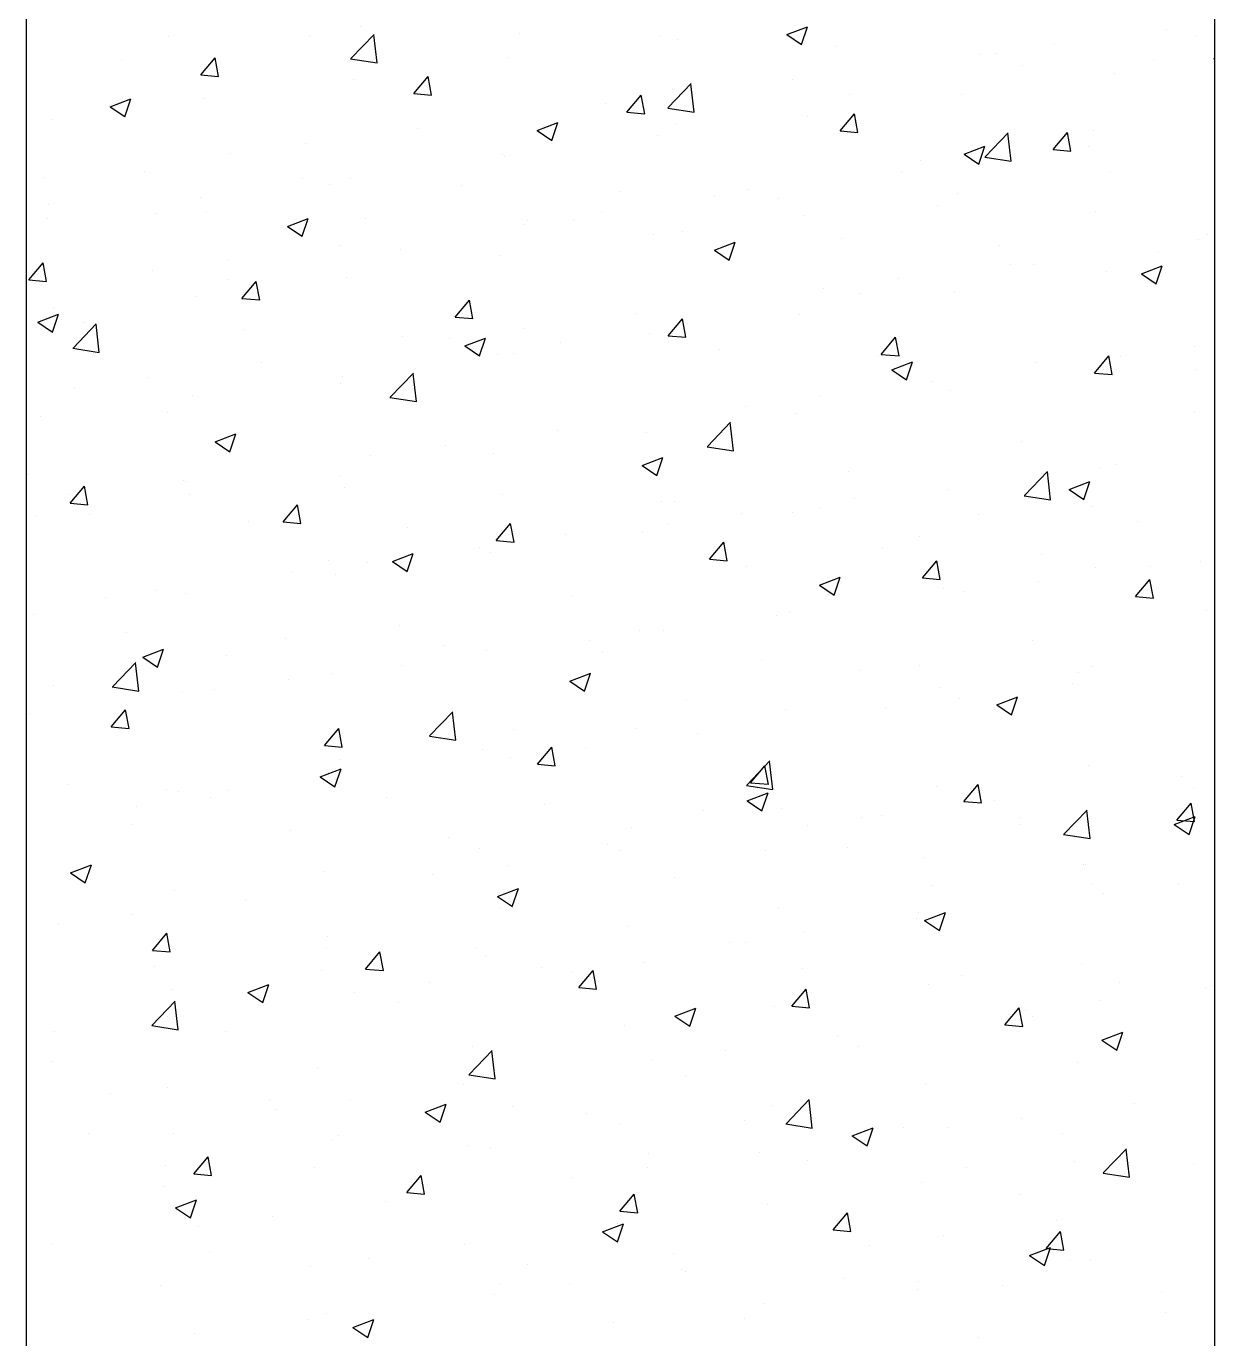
# Model space of a CAD drawing. Header units: millimetres. Extents: x 331487 to 517269, y 198509 to 399936.
# Drawn here: x 419945.7 to 420345.7, y 386287.3 to 386728.9 of the extents above; entities that cross this region are included whole.
import ezdxf

# ---------------------------------------------------------------- set-up
doc = ezdxf.new("R2010")
doc.units = ezdxf.units.MM
doc.header["$MEASUREMENT"] = 0
doc.layers.add('COLUMN', color=6, linetype='Continuous')

msp = doc.modelspace()

# ---------------------------------------------------------------- linework, layer by layer
at = {"layer": 'COLUMN'}
for p, q in [((419945.71, 399936.48), (419945.71, 381283.05)), ((420345.71, 381283.05), (420345.71, 399936.48))]:
    msp.add_line(p, q, dxfattribs=at)
at = {"layer": 'COLUMN', "color": 2, "linetype": 'Continuous'}
for p, q in [((419993.5, 386725.45), (419993.5, 386725.45)), ((420040.88, 386725.72), (420040.88, 386725.72)), ((420054.97, 386718.08), (420062.76, 386726.19)), ((420058.24, 386728.86), (420058.24, 386728.86)), ((420063.77, 386716.6), (420062.66, 386726.1)), ((420111.62, 386726.61), (420111.62, 386726.61)), ((420159.23, 386725.49), (420159.23, 386725.49)), ((420201.66, 386726.12), (420208.66, 386728.8)), ((420201.66, 386726.12), (420206.63, 386722.76)), ((420206.63, 386722.76), (420208.66, 386728.8)), ((420329.6, 386727.76), (420329.6, 386727.76)), ((420339.28, 386725.85), (420339.28, 386725.85)), ((420165, 386724.35), (420165, 386724.35)), ((420218.38, 386722.1), (420218.38, 386722.1)), ((420291.73, 386722.77), (420291.73, 386722.77)), ((419977.72, 386717.41), (419977.72, 386717.41)), ((420004.43, 386712.57), (420009.25, 386718.31)), ((420010.4, 386712.04), (420009.24, 386718.31)), ((420054.88, 386717.98), (420063.77, 386716.6)), ((420107.89, 386718.45), (420107.89, 386718.45)), ((420266.69, 386719.48), (420266.69, 386719.48)), ((420271.76, 386719.84), (420271.76, 386719.84)), ((420325.15, 386717.59), (420325.15, 386717.59)), ((420345.37, 386718.11), (420345.71, 386718.24)), ((420345.37, 386718.11), (420345.71, 386717.88)), ((420004.43, 386712.57), (420010.4, 386712.04)), ((420076.15, 386706.29), (420080.97, 386712.04)), ((420082.13, 386705.76), (420080.97, 386712.03)), ((420280.96, 386715.83), (420280.96, 386715.83)), ((420311.81, 386713.14), (420311.81, 386713.14)), ((420055.95, 386710.95), (420055.95, 386710.95)), ((420161.69, 386701.52), (420169.48, 386709.64)), ((420170.49, 386700.05), (420169.39, 386709.55)), ((420203.54, 386711.16), (420203.54, 386711.16)), ((419973.92, 386701.87), (419980.93, 386704.56)), ((419978.89, 386698.51), (419980.92, 386704.56)), ((420005.44, 386704.55), (420005.44, 386704.55)), ((420076.15, 386706.29), (420082.13, 386705.77)), ((420140.63, 386702.88), (420140.63, 386702.88)), ((420147.88, 386700.02), (420152.7, 386705.76)), ((420153.85, 386699.49), (420152.7, 386705.75)), ((420165.67, 386706.17), (420165.67, 386706.17)), ((420222.64, 386705.82), (420222.64, 386705.82)), ((420260.47, 386706.1), (420260.47, 386706.1)), ((419973.92, 386701.87), (419978.9, 386698.52)), ((420147.88, 386700.02), (420153.86, 386699.49)), ((420161.6, 386701.43), (420170.49, 386700.05)), ((420208.53, 386698.6), (420208.53, 386698.6)), ((420219.6, 386693.74), (420224.43, 386699.49)), ((420225.58, 386693.21), (420224.42, 386699.48)), ((419954.1, 386697.51), (419954.1, 386697.51)), ((420077.48, 386694.56), (420077.48, 386694.56)), ((420117.64, 386693.86), (420124.64, 386696.55)), ((420122.61, 386690.51), (420124.63, 386696.55)), ((420164.33, 386695.81), (420164.33, 386695.81)), ((420117.64, 386693.86), (420122.61, 386690.51)), ((420158.02, 386692.2), (420158.02, 386692.2)), ((420219.6, 386693.74), (420225.58, 386693.22)), ((420268.42, 386684.97), (420276.2, 386693.09)), ((420277.22, 386683.5), (420276.11, 386693)), ((420291.33, 386687.47), (420296.15, 386693.21)), ((420297.3, 386686.94), (420296.15, 386693.2)), ((420304.92, 386693.88), (420304.92, 386693.88)), ((420014.57, 386686.28), (420014.57, 386686.28)), ((420039.6, 386689.58), (420039.6, 386689.58)), ((420106.01, 386685.8), (420106.01, 386685.8)), ((420261.35, 386685.85), (420268.35, 386688.54)), ((420261.35, 386685.85), (420266.32, 386682.5)), ((420266.32, 386682.5), (420268.35, 386688.54)), ((420291.33, 386687.47), (420297.31, 386686.94)), ((420303.29, 386688.32), (420303.29, 386688.32)), ((420106.68, 386685.16), (420106.68, 386685.16)), ((420246.61, 386683.87), (420246.61, 386683.87)), ((420265.42, 386683.33), (420265.42, 386683.33)), ((420268.32, 386684.88), (420277.22, 386683.5)), ((419951.41, 386677.97), (419951.41, 386677.97)), ((419985.38, 386680.02), (419985.38, 386680.02)), ((420038.76, 386677.76), (420038.76, 386677.76)), ((420054.74, 386677.66), (420054.74, 386677.66)), ((420240.39, 386680.03), (420240.39, 386680.03)), ((420310.6, 386679.85), (420310.6, 386679.85)), ((420047.69, 386675.79), (420047.69, 386675.79)), ((420092.14, 386675.51), (420092.14, 386675.51)), ((420145.53, 386673.25), (420145.53, 386673.25)), ((420188.29, 386673.86), (420188.29, 386673.86)), ((420259.25, 386672.81), (420259.25, 386672.81)), ((419953.08, 386668.84), (419953.08, 386668.84)), ((420004.23, 386671.26), (420004.23, 386671.26)), ((420177.23, 386671.72), (420177.23, 386671.72)), ((420198.91, 386671), (420198.91, 386671)), ((420252.29, 386668.74), (420252.29, 386668.74)), ((419952.88, 386664.22), (419952.88, 386664.22)), ((419989.37, 386665.78), (419989.37, 386665.78)), ((420006.46, 386666.59), (420006.46, 386666.59)), ((420033.61, 386661.61), (420040.62, 386664.3)), ((420038.58, 386658.25), (420040.61, 386664.3)), ((420059.85, 386664.33), (420059.85, 386664.33)), ((420114.32, 386663.44), (420114.32, 386663.44)), ((420129.97, 386663.85), (420129.97, 386663.85)), ((420139.36, 386666.73), (420139.36, 386666.73)), ((420207.31, 386665.31), (420207.31, 386665.31)), ((420305.67, 386666.49), (420305.67, 386666.49)), ((420033.61, 386661.61), (420038.59, 386658.25)), ((420113.23, 386662.08), (420113.23, 386662.08)), ((420156.8, 386658.91), (420156.8, 386658.91)), ((420166.61, 386659.82), (420166.61, 386659.82)), ((420343.12, 386658.88), (420343.12, 386658.88)), ((420051.17, 386655.12), (420051.17, 386655.12)), ((420177.33, 386653.6), (420184.33, 386656.29)), ((420182.3, 386650.24), (420184.32, 386656.29)), ((420219.99, 386657.57), (420219.99, 386657.57)), ((420273.38, 386655.31), (420273.38, 386655.31)), ((420340.14, 386657.19), (420340.14, 386657.19)), ((420013.3, 386650.14), (420013.3, 386650.14)), ((420071.65, 386653.84), (420071.65, 386653.84)), ((420105.46, 386651.87), (420105.46, 386651.87)), ((420177.33, 386653.6), (420182.3, 386650.25)), ((420326.76, 386653.05), (420326.76, 386653.05)), ((419946.58, 386643.62), (419951.4, 386649.37)), ((419952.55, 386643.09), (419951.39, 386649.36)), ((419988.26, 386646.84), (419988.26, 386646.84)), ((420276.99, 386648.88), (420276.99, 386648.88)), ((420284.8, 386648.87), (420284.8, 386648.87)), ((420309.38, 386646.56), (420309.38, 386646.56)), ((420321.04, 386645.59), (420328.04, 386648.28)), ((420321.04, 386645.59), (420326.01, 386642.24)), ((420326.01, 386642.23), (420328.04, 386648.28)), ((419946.58, 386643.62), (419952.55, 386643.1)), ((420013.33, 386643.83), (420013.33, 386643.83)), ((420018.3, 386637.35), (420023.12, 386643.09)), ((420024.28, 386636.82), (420023.12, 386643.09)), ((420053.52, 386644.37), (420053.52, 386644.37)), ((420239.11, 386643.89), (420239.11, 386643.89)), ((420003.01, 386637.97), (420003.01, 386637.97)), ((420018.3, 386637.35), (420024.28, 386636.83)), ((420090.03, 386631.07), (420094.85, 386636.82)), ((420096, 386630.54), (420094.85, 386636.81)), ((420214.08, 386640.59), (420214.08, 386640.59)), ((420226.48, 386638.86), (420226.48, 386638.86)), ((420258.04, 386639.52), (420258.04, 386639.52)), ((419955.01, 386633.82), (419955.01, 386633.82)), ((420150.92, 386632.28), (420150.92, 386632.28)), ((419949.59, 386629.36), (419956.59, 386632.04)), ((419949.59, 386629.36), (419954.57, 386626)), ((419951.67, 386630.93), (419951.67, 386630.93)), ((419954.56, 386626), (419956.59, 386632.04)), ((419961.5, 386620.66), (419969.29, 386628.78)), ((419965.48, 386629.19), (419965.48, 386629.19)), ((419970.3, 386619.19), (419969.2, 386628.69)), ((420090.03, 386631.07), (420096, 386630.55)), ((420161.75, 386624.8), (420166.57, 386630.54)), ((420167.73, 386624.27), (420166.57, 386630.54)), ((420168.16, 386628.85), (420168.16, 386628.85)), ((420206.1, 386632.02), (420206.1, 386632.02)), ((420018.87, 386626.93), (420018.87, 386626.93)), ((420072.25, 386624.68), (420072.25, 386624.68)), ((420088.02, 386624), (420088.02, 386624)), ((420093.31, 386621.35), (420100.31, 386624.03)), ((420098.27, 386617.99), (420100.3, 386624.03)), ((420113.05, 386627.29), (420113.05, 386627.29)), ((420155.59, 386625.62), (420155.59, 386625.62)), ((420161.75, 386624.8), (420167.73, 386624.28)), ((420233.48, 386618.52), (420238.3, 386624.27)), ((420239.45, 386617.99), (420238.3, 386624.26)), ((419961.41, 386620.57), (419970.3, 386619.19)), ((420093.31, 386621.35), (420098.28, 386617.99)), ((420125.63, 386622.42), (420125.63, 386622.42)), ((420179.01, 386620.17), (420179.01, 386620.17)), ((420338.87, 386621.04), (420338.87, 386621.04)), ((420024.86, 386615.68), (420024.86, 386615.68)), ((420104.24, 386618.58), (420104.24, 386618.58)), ((420109.84, 386618.84), (420109.84, 386618.84)), ((420232.4, 386617.91), (420232.4, 386617.91)), ((420233.48, 386618.52), (420239.46, 386618)), ((420237.02, 386613.34), (420244.02, 386616.03)), ((420241.99, 386609.98), (420244.02, 386616.02)), ((420285.78, 386615.66), (420285.78, 386615.66)), ((420305.21, 386612.25), (420310.03, 386617.99)), ((420311.18, 386611.72), (420310.02, 386617.99)), ((420313.83, 386617.75), (420313.83, 386617.75)), ((419986.99, 386610.7), (419986.99, 386610.7)), ((420052.3, 386611.08), (420052.3, 386611.08)), ((420068.23, 386604.11), (420076.01, 386612.23)), ((420077.03, 386602.64), (420075.92, 386612.14)), ((420237.02, 386613.34), (420241.99, 386609.98)), ((420305.21, 386612.25), (420311.18, 386611.72)), ((420308.16, 386613.27), (420308.16, 386613.27)), ((420339.16, 386613.4), (420339.16, 386613.4)), ((419961.95, 386607.4), (419961.95, 386607.4)), ((420051.52, 386608.83), (420051.52, 386608.83)), ((420250.68, 386609.43), (420250.68, 386609.43)), ((420256.82, 386606.23), (420256.82, 386606.23)), ((420001.79, 386604.68), (420001.79, 386604.68)), ((420068.13, 386604.02), (420077.03, 386602.64)), ((420212.81, 386604.45), (420212.81, 386604.45)), ((419950.45, 386597.64), (419950.45, 386597.64)), ((419993.2, 386598.82), (419993.2, 386598.82)), ((420187.77, 386601.15), (420187.77, 386601.15)), ((420204.88, 386598.73), (420204.88, 386598.73)), ((420338.99, 386599.22), (420338.99, 386599.22)), ((420124.62, 386592.84), (420124.62, 386592.84)), ((420174.95, 386587.56), (420182.74, 386595.68)), ((420183.75, 386586.09), (420182.65, 386595.58)), ((420009.28, 386589.09), (420016.28, 386591.78)), ((420009.28, 386589.09), (420014.26, 386585.74)), ((420014.25, 386585.74), (420016.28, 386591.78)), ((420154.37, 386592.33), (420154.37, 386592.33)), ((420280.67, 386589.21), (420280.67, 386589.21)), ((420061.71, 386584.56), (420061.71, 386584.56)), ((420086.74, 386587.85), (420086.74, 386587.85)), ((420103.03, 386585.29), (420103.03, 386585.29)), ((420153, 386581.09), (420160, 386583.77)), ((420157.97, 386577.73), (420159.99, 386583.77)), ((420174.86, 386587.46), (420183.75, 386586.08)), ((420153, 386581.09), (420157.97, 386577.73)), ((420306.95, 386579.98), (420306.95, 386579.98)), ((420312.56, 386581.6), (420312.56, 386581.6)), ((419946.01, 386578.09), (419946.01, 386578.09)), ((419998.56, 386576.24), (419998.56, 386576.24)), ((419999.39, 386575.83), (419999.39, 386575.83)), ((420051.09, 386577.79), (420051.09, 386577.79)), ((420222.35, 386579.2), (420222.35, 386579.2)), ((420281.67, 386571.01), (420289.46, 386579.13)), ((420287.53, 386578.31), (420287.53, 386578.31)), ((420290.47, 386569.53), (420289.37, 386579.03)), ((420296.71, 386573.08), (420303.71, 386575.76)), ((420301.68, 386569.72), (420303.71, 386575.76)), ((419960.45, 386568.4), (419965.27, 386574.15)), ((419960.68, 386571.26), (419960.68, 386571.26)), ((419966.42, 386567.87), (419965.27, 386574.14)), ((420000.58, 386571.39), (420000.58, 386571.39)), ((420052.78, 386573.58), (420052.78, 386573.58)), ((420106.16, 386571.32), (420106.16, 386571.32)), ((420255.6, 386572.94), (420255.6, 386572.94)), ((420281.58, 386570.91), (420290.48, 386569.53)), ((420296.71, 386573.08), (420301.68, 386569.72)), ((419960.45, 386568.4), (419966.43, 386567.88)), ((420032.18, 386562.13), (420037, 386567.87)), ((420038.15, 386561.6), (420036.99, 386567.87)), ((420159.54, 386569.07), (420159.54, 386569.07)), ((420164.03, 386569.18), (420164.03, 386569.18)), ((420212.92, 386566.81), (420212.92, 386566.81)), ((420224.37, 386569.99), (420224.37, 386569.99)), ((420304.63, 386567.25), (420304.63, 386567.25)), ((419949.23, 386564.35), (419949.23, 386564.35)), ((419967.1, 386564.66), (419967.1, 386564.66)), ((420020.48, 386562.4), (420020.48, 386562.4)), ((420032.18, 386562.13), (420038.15, 386561.61)), ((420103.9, 386555.85), (420108.72, 386561.6)), ((420109.88, 386555.32), (420108.72, 386561.59)), ((420161.47, 386561.71), (420161.47, 386561.71)), ((420186.5, 386565.01), (420186.5, 386565.01)), ((420203.67, 386565.45), (420203.67, 386565.45)), ((420266.3, 386564.56), (420266.3, 386564.56)), ((420319.69, 386562.3), (420319.69, 386562.3)), ((420073.86, 386560.15), (420073.86, 386560.15)), ((420105.71, 386559.17), (420105.71, 386559.17)), ((420127.24, 386557.89), (420127.24, 386557.89)), ((420153.15, 386559.04), (420153.15, 386559.04)), ((420246.31, 386557.24), (420246.31, 386557.24)), ((420098.31, 386553.4), (420098.31, 386553.4)), ((420103.9, 386555.85), (420109.88, 386555.33)), ((420175.63, 386549.58), (420180.45, 386555.32)), ((420181.6, 386549.05), (420180.45, 386555.32)), ((420180.62, 386555.63), (420180.62, 386555.63)), ((420234.01, 386553.38), (420234.01, 386553.38)), ((420047.39, 386549.16), (420047.39, 386549.16)), ((420060.44, 386548.41), (420060.44, 386548.41)), ((420068.97, 386548.83), (420075.98, 386551.52)), ((420068.97, 386548.83), (420073.95, 386545.48)), ((420073.94, 386545.48), (420075.97, 386551.52)), ((420101.81, 386552), (420101.81, 386552)), ((420175.63, 386549.58), (420181.61, 386549.06)), ((420247.35, 386543.3), (420252.18, 386549.05)), ((420253.33, 386542.77), (420252.17, 386549.04)), ((420287.39, 386551.12), (420287.39, 386551.12)), ((420340.77, 386548.87), (420340.77, 386548.87)), ((420035.4, 386545.11), (420035.4, 386545.11)), ((420049.87, 386544.5), (420049.87, 386544.5)), ((420187.99, 386547.23), (420187.99, 386547.23)), ((420305.73, 386546.69), (420305.73, 386546.69)), ((420324.13, 386547.15), (420324.13, 386547.15)), ((420212.69, 386540.82), (420219.69, 386543.51)), ((420212.69, 386540.82), (420217.66, 386537.47)), ((420217.66, 386537.47), (420219.68, 386543.51)), ((420247.35, 386543.3), (420253.33, 386542.78)), ((420254.39, 386539.65), (420254.39, 386539.65)), ((420286.25, 386542.16), (420286.25, 386542.16)), ((420319.08, 386537.03), (420323.9, 386542.77)), ((420325.05, 386536.5), (420323.9, 386542.77)), ((419972.25, 386536.8), (419972.25, 386536.8)), ((419989.08, 386539.15), (419989.08, 386539.15)), ((419999.36, 386538.1), (419999.36, 386538.1)), ((420129.67, 386537.22), (420129.67, 386537.22)), ((420261.22, 386538.87), (420261.22, 386538.87)), ((420319.08, 386537.03), (420325.06, 386536.51)), ((419948.02, 386531.06), (419948.02, 386531.06)), ((420202.45, 386532.16), (420202.45, 386532.16)), ((420342.82, 386532.25), (420342.82, 386532.25)), ((420071.36, 386527.21), (420071.36, 386527.21)), ((420198.07, 386530.55), (420198.07, 386530.55)), ((419979.5, 386525), (419979.5, 386525)), ((420032.88, 386522.75), (420032.88, 386522.75)), ((420135.16, 386522.27), (420135.16, 386522.27)), ((420151.94, 386525.75), (420151.94, 386525.75)), ((420160.19, 386525.57), (420160.19, 386525.57)), ((420284.5, 386522.24), (420284.5, 386522.24)), ((419984.95, 386516.58), (419991.95, 386519.27)), ((419989.92, 386513.22), (419991.95, 386519.27)), ((420086.26, 386520.49), (420086.26, 386520.49)), ((420100.6, 386518.71), (420100.6, 386518.71)), ((420139.64, 386518.24), (420139.64, 386518.24)), ((419974.76, 386506.7), (419982.55, 386514.82)), ((419983.56, 386505.23), (419982.46, 386514.72)), ((419984.95, 386516.58), (419989.93, 386513.22)), ((420013.04, 386517.2), (420013.04, 386517.2)), ((420072, 386513.96), (420072, 386513.96)), ((420193.03, 386515.98), (420193.03, 386515.98)), ((420246.41, 386513.73), (420246.41, 386513.73)), ((420304.52, 386513.4), (420304.52, 386513.4)), ((420034.13, 386508.97), (420034.13, 386508.97)), ((420048.66, 386511.22), (420048.66, 386511.22)), ((420128.66, 386508.57), (420135.67, 386511.26)), ((420128.66, 386508.57), (420133.64, 386505.22)), ((420133.63, 386505.21), (420135.66, 386511.26)), ((420226.18, 386512.23), (420226.18, 386512.23)), ((420299.79, 386511.47), (420299.79, 386511.47)), ((419954.72, 386507.19), (419954.72, 386507.19)), ((419974.67, 386506.6), (419983.56, 386505.22)), ((419998.15, 386504.81), (419998.15, 386504.81)), ((420009.1, 386505.67), (420009.1, 386505.67)), ((420253.17, 386506.36), (420253.17, 386506.36)), ((420297.82, 386507.71), (420297.82, 386507.71)), ((420167.86, 386502.22), (420167.86, 386502.22)), ((420259.95, 386502.72), (420259.95, 386502.72)), ((420272.38, 386500.56), (420279.38, 386503.25)), ((420272.38, 386500.56), (420277.35, 386497.21)), ((420277.35, 386497.2), (420279.37, 386503.25)), ((419945.94, 386497.36), (419945.94, 386497.36)), ((419946.8, 386497.77), (419946.8, 386497.77)), ((419974.33, 386493.19), (419979.15, 386498.93)), ((419980.3, 386492.65), (419979.14, 386498.92)), ((420081.48, 386490.15), (420089.27, 386498.27)), ((420090.28, 386488.67), (420089.18, 386498.17)), ((420201.23, 386498.87), (420201.23, 386498.87)), ((420234.91, 386499.42), (420234.91, 386499.42)), ((419974.33, 386493.19), (419980.3, 386492.66)), ((420046.05, 386486.91), (420050.87, 386492.66)), ((420052.03, 386486.38), (420050.87, 386492.65)), ((420109.55, 386492.21), (420109.55, 386492.21)), ((420150.72, 386492.46), (420150.72, 386492.46)), ((420171.76, 386491.11), (420171.76, 386491.11)), ((420046.05, 386486.91), (420052.03, 386486.39)), ((420081.39, 386490.05), (420090.29, 386488.67)), ((420051.23, 386482.2), (420051.23, 386482.2)), ((420099.38, 386485.42), (420099.38, 386485.42)), ((420108.85, 386482.83), (420108.85, 386482.83)), ((420117.78, 386480.63), (420122.6, 386486.38)), ((420123.75, 386480.1), (420122.6, 386486.37)), ((420133.89, 386486.12), (420133.89, 386486.12)), ((420044.64, 386476.32), (420051.64, 386479)), ((420047.44, 386477.93), (420047.44, 386477.93)), ((420049.61, 386472.96), (420051.64, 386479)), ((420117.78, 386480.63), (420123.76, 386480.11)), ((420188.21, 386473.6), (420196, 386481.71)), ((420189.5, 386474.36), (420194.32, 386480.1)), ((420195.48, 386473.83), (420194.32, 386480.1)), ((420197.01, 386472.12), (420195.9, 386481.62)), ((420303.3, 386480.12), (420303.3, 386480.12)), ((419960.02, 386473.9), (419960.02, 386473.9)), ((420044.64, 386476.32), (420049.62, 386472.96)), ((420045.7, 386474.51), (420045.7, 386474.51)), ((420188.12, 386473.5), (420197.01, 386472.12)), ((420189.5, 386474.36), (420195.48, 386473.84)), ((420261.23, 386468.08), (420266.05, 386473.83)), ((420267.2, 386467.55), (420266.05, 386473.82)), ((420334.67, 386476.58), (420334.67, 386476.58)), ((419992.91, 386472.19), (419992.91, 386472.19)), ((419996.93, 386471.52), (419996.93, 386471.52)), ((420007.82, 386469.53), (420007.82, 386469.53)), ((420013.41, 386471.65), (420013.41, 386471.65)), ((420066.79, 386469.39), (420066.79, 386469.39)), ((420188.36, 386468.31), (420195.36, 386471)), ((420193.32, 386464.95), (420195.35, 386470.99)), ((420251.96, 386473.07), (420251.96, 386473.07)), ((420338.69, 386472.59), (420338.69, 386472.59)), ((419982.79, 386466.23), (419982.79, 386466.23)), ((420120.17, 386467.14), (420120.17, 386467.14)), ((420173.55, 386464.88), (420173.55, 386464.88)), ((420188.36, 386468.31), (420193.33, 386464.95)), ((420200.02, 386465.58), (420200.02, 386465.58)), ((420261.23, 386468.08), (420267.21, 386467.56)), ((420271.51, 386468.27), (420271.51, 386468.27)), ((420294.93, 386457.04), (420302.72, 386465.16)), ((420303.73, 386455.57), (420302.63, 386465.07)), ((420332.96, 386461.81), (420337.78, 386467.55)), ((420338.93, 386461.28), (420337.77, 386467.55)), ((419981.11, 386460.47), (419981.11, 386460.47)), ((420208.61, 386459.98), (420208.61, 386459.98)), ((420226.94, 386462.63), (420226.94, 386462.63)), ((420233.64, 386463.28), (420233.64, 386463.28)), ((420280.32, 386460.37), (420280.32, 386460.37)), ((420280.37, 386462.58), (420280.37, 386462.58)), ((420332.07, 386460.3), (420339.07, 386462.99)), ((420332.07, 386460.3), (420337.04, 386456.94)), ((420332.96, 386461.81), (420338.93, 386461.29)), ((420337.04, 386456.94), (420339.06, 386462.99)), ((420034.49, 386458.22), (420034.49, 386458.22)), ((420087.87, 386455.96), (420087.87, 386455.96)), ((420149.51, 386459.18), (420149.51, 386459.18)), ((420294.84, 386456.95), (420303.73, 386455.57)), ((420333.7, 386458.12), (420333.7, 386458.12)), ((420098.16, 386452.13), (420098.16, 386452.13)), ((420141.26, 386453.7), (420141.26, 386453.7)), ((420145.45, 386451.67), (420145.45, 386451.67)), ((420194.64, 386451.45), (420194.64, 386451.45)), ((420222.05, 386452.57), (420222.05, 386452.57)), ((419960.62, 386444.06), (419967.62, 386446.75)), ((419965.59, 386440.71), (419967.62, 386446.75)), ((420248.02, 386449.19), (420248.02, 386449.19)), ((420301.4, 386446.94), (420301.4, 386446.94)), ((420302.08, 386446.83), (420302.08, 386446.83)), ((419960.62, 386444.06), (419965.59, 386440.71)), ((420046.22, 386444.64), (420046.22, 386444.64)), ((420082.54, 386443.39), (420082.54, 386443.39)), ((420107.58, 386446.68), (420107.58, 386446.68)), ((420163.74, 386442.56), (420163.74, 386442.56)), ((419995.71, 386438.23), (419995.71, 386438.23)), ((420104.33, 386436.06), (420111.33, 386438.74)), ((420109.3, 386432.7), (420111.33, 386438.74)), ((420250.74, 386439.79), (420250.74, 386439.79)), ((420304.33, 386440.62), (420304.33, 386440.62)), ((420333.4, 386440.43), (420333.4, 386440.43)), ((420019.39, 386435.07), (420019.39, 386435.07)), ((420104.33, 386436.06), (420109.31, 386432.7)), ((420308.36, 386437.14), (420308.36, 386437.14)), ((419981.52, 386430.09), (419981.52, 386430.09)), ((420105.42, 386432.55), (420105.42, 386432.55)), ((420198.8, 386432.29), (420198.8, 386432.29)), ((420246.02, 386430.61), (420246.02, 386430.61)), ((420248.05, 386428.05), (420255.05, 386430.73)), ((420253.02, 386424.69), (420255.04, 386430.73)), ((419956.48, 386426.79), (419956.48, 386426.79)), ((420148.29, 386425.89), (420148.29, 386425.89)), ((420245.21, 386428.82), (420245.21, 386428.82)), ((420248.05, 386428.05), (420253.02, 386424.69)), ((419988.2, 386417.97), (419993.02, 386423.71)), ((419994.17, 386417.44), (419993.02, 386423.7)), ((419993.51, 386420.82), (419993.51, 386420.82)), ((420047.1, 386422.53), (420047.1, 386422.53)), ((420182.3, 386420.54), (420182.3, 386420.54)), ((420187.7, 386420.6), (420187.7, 386420.6)), ((420207.33, 386423.84), (420207.33, 386423.84)), ((419988.2, 386417.97), (419994.18, 386417.44)), ((420046.89, 386418.56), (420046.89, 386418.56)), ((420059.93, 386411.69), (420064.75, 386417.44)), ((420065.9, 386411.16), (420064.74, 386417.43)), ((420096.95, 386418.84), (420096.95, 386418.84)), ((420100.28, 386416.31), (420100.28, 386416.31)), ((419988.78, 386412.52), (419988.78, 386412.52)), ((420059.93, 386411.69), (420065.9, 386411.17)), ((420119.14, 386412.23), (420119.14, 386412.23)), ((420153.66, 386414.05), (420153.66, 386414.05)), ((420207.04, 386411.8), (420207.04, 386411.8)), ((420300.87, 386413.54), (420300.87, 386413.54)), ((420045.01, 386411.35), (420045.01, 386411.35)), ((420081.27, 386407.24), (420081.27, 386407.24)), ((420129.38, 386410.59), (420129.38, 386410.59)), ((420131.65, 386405.42), (420136.47, 386411.16)), ((420137.63, 386404.88), (420136.47, 386411.15)), ((420260.42, 386409.54), (420260.42, 386409.54)), ((420313.81, 386407.28), (420313.81, 386407.28)), ((419994.5, 386404.95), (419994.5, 386404.95)), ((420020.31, 386403.8), (420027.31, 386406.49)), ((420020.31, 386403.8), (420025.29, 386400.45)), ((420025.28, 386400.45), (420027.31, 386406.49)), ((420056.24, 386403.95), (420056.24, 386403.95)), ((420131.65, 386405.42), (420137.63, 386404.89)), ((420203.38, 386399.14), (420208.2, 386404.89)), ((420209.35, 386398.61), (420208.2, 386404.88)), ((420249.52, 386406.5), (420249.52, 386406.5)), ((420342.53, 386405.62), (420342.53, 386405.62)), ((420344.96, 386405.98), (420344.96, 386405.98)), ((419988.02, 386392.74), (419995.81, 386400.85)), ((419996.82, 386391.26), (419995.71, 386400.76)), ((420071.06, 386400.58), (420071.06, 386400.58)), ((420164.02, 386395.79), (420171.03, 386398.48)), ((420168.99, 386392.44), (420171.02, 386398.48)), ((420197.59, 386399), (420197.59, 386399)), ((420203.38, 386399.14), (420209.36, 386398.62)), ((420275.11, 386392.87), (420279.93, 386398.61)), ((420281.08, 386392.33), (420279.92, 386398.6)), ((420307.09, 386400.99), (420307.09, 386400.99)), ((419993.08, 386395.63), (419993.08, 386395.63)), ((420164.02, 386395.79), (420169, 386392.44)), ((420282.06, 386397.7), (420282.06, 386397.7)), ((420284.21, 386395.61), (420284.21, 386395.61)), ((419955.21, 386390.65), (419955.21, 386390.65)), ((419987.93, 386392.64), (419996.82, 386391.26)), ((420012.74, 386390.57), (420012.74, 386390.57)), ((420147.07, 386392.6), (420147.07, 386392.6)), ((420218.9, 386389.38), (420218.9, 386389.38)), ((420275.11, 386392.87), (420281.08, 386392.34)), ((420307.74, 386387.78), (420314.74, 386390.47)), ((420312.71, 386384.43), (420314.73, 386390.47)), ((420095.73, 386385.56), (420095.73, 386385.56)), ((420225.89, 386385.6), (420225.89, 386385.6)), ((420307.74, 386387.78), (420312.71, 386384.43)), ((419954.42, 386380.56), (419954.42, 386380.56)), ((420094.74, 386376.18), (420102.53, 386384.3)), ((420103.54, 386374.71), (420102.44, 386384.21)), ((420155.99, 386381.1), (420155.99, 386381.1)), ((420181.03, 386384.4), (420181.03, 386384.4)), ((420043.79, 386378.06), (420043.79, 386378.06)), ((420094.65, 386376.09), (420103.54, 386374.71)), ((420299.65, 386380.25), (420299.65, 386380.25)), ((419993.28, 386371.66), (419993.28, 386371.66)), ((420092.84, 386372.79), (420092.84, 386372.79)), ((420167.57, 386375.59), (420167.57, 386375.59)), ((420248.31, 386373.21), (420248.31, 386373.21)), ((419974.04, 386369.72), (419974.04, 386369.72)), ((420027.42, 386367.46), (420027.42, 386367.46)), ((420054.96, 386367.8), (420054.96, 386367.8)), ((420201.47, 386359.63), (420209.25, 386367.75)), ((420210.27, 386358.16), (420209.16, 386367.66)), ((420029.93, 386364.51), (420029.93, 386364.51)), ((420080, 386363.54), (420087, 386366.23)), ((420080, 386363.54), (420084.98, 386360.18)), ((420080.8, 386365.21), (420080.8, 386365.21)), ((420084.97, 386360.18), (420087, 386366.23)), ((420109.25, 386365.58), (420109.25, 386365.58)), ((420134.19, 386362.95), (420134.19, 386362.95)), ((420196.37, 386365.71), (420196.37, 386365.71)), ((420318.66, 386366.54), (420318.66, 386366.54)), ((420145.86, 386359.31), (420145.86, 386359.31)), ((420187.57, 386360.7), (420187.57, 386360.7)), ((420201.37, 386359.54), (420210.27, 386358.16)), ((420240.95, 386358.44), (420240.95, 386358.44)), ((420280.78, 386361.55), (420280.78, 386361.55)), ((419966.78, 386356.19), (419966.78, 386356.19)), ((419995.12, 386356.29), (419995.12, 386356.29)), ((420048.51, 386354.03), (420048.51, 386354.03)), ((420050.93, 386355.57), (420050.93, 386355.57)), ((420223.71, 386355.53), (420230.72, 386358.22)), ((420223.71, 386355.53), (420228.69, 386352.18)), ((420228.68, 386352.17), (420230.71, 386358.22)), ((420255.75, 386358.26), (420255.75, 386358.26)), ((420294.33, 386356.18), (420294.33, 386356.18)), ((420094.52, 386352.27), (420094.52, 386352.27)), ((420101.89, 386351.77), (420101.89, 386351.77)), ((420192.59, 386349.94), (420192.59, 386349.94)), ((420308.19, 386343.08), (420315.98, 386351.2)), ((420316.99, 386341.61), (420315.89, 386351.1)), ((419992.61, 386345.56), (419992.61, 386345.56)), ((420002.08, 386342.75), (420006.9, 386348.49)), ((420008.05, 386342.22), (420006.89, 386348.48)), ((420155.27, 386349.52), (420155.27, 386349.52)), ((420208.65, 386347.26), (420208.65, 386347.26)), ((420298.44, 386346.96), (420298.44, 386346.96)), ((420338.4, 386345.96), (420338.4, 386345.96)), ((420002.08, 386342.75), (420008.05, 386342.22)), ((420042.58, 386344.77), (420042.58, 386344.77)), ((420073.8, 386336.47), (420078.62, 386342.22)), ((420079.78, 386335.94), (420078.62, 386342.21)), ((420129.69, 386341.66), (420129.69, 386341.66)), ((420154.72, 386344.96), (420154.72, 386344.96)), ((420262.03, 386345.01), (420262.03, 386345.01)), ((420308.1, 386342.98), (420316.99, 386341.61)), ((420315.42, 386342.75), (420315.42, 386342.75)), ((419992.07, 386338.37), (419992.07, 386338.37)), ((420073.8, 386336.47), (420079.78, 386335.95)), ((420247.09, 386339.92), (420247.09, 386339.92)), ((419995.98, 386331.29), (420002.98, 386333.97)), ((420000.95, 386327.93), (420002.98, 386333.97)), ((420066.53, 386333.35), (420066.53, 386333.35)), ((420145.53, 386330.2), (420150.35, 386335.94)), ((420151.5, 386329.67), (420150.35, 386335.93)), ((420195.15, 386332.42), (420195.15, 386332.42)), ((420280.08, 386335.95), (420280.08, 386335.95)), ((419995.98, 386331.29), (420000.95, 386327.93)), ((420028.66, 386328.36), (420028.66, 386328.36)), ((420145.53, 386330.2), (420151.51, 386329.67)), ((420217.25, 386323.92), (420222.08, 386329.67)), ((420223.23, 386323.39), (420222.07, 386329.66)), ((420003.62, 386325.06), (420003.62, 386325.06)), ((420139.69, 386323.28), (420146.69, 386325.97)), ((420139.69, 386323.28), (420144.67, 386319.92)), ((420144.64, 386326.02), (420144.64, 386326.02)), ((420144.66, 386319.92), (420146.69, 386325.96)), ((420217.25, 386323.92), (420223.23, 386323.4)), ((420221.76, 386325.94), (420221.76, 386325.94)), ((420288.98, 386317.65), (420293.8, 386323.39)), ((420292.35, 386327.1), (420292.35, 386327.1)), ((420294.95, 386317.12), (420293.8, 386323.38)), ((419954.14, 386318.89), (419954.14, 386318.89)), ((420093.3, 386318.98), (420093.3, 386318.98)), ((420229.44, 386318.82), (420229.44, 386318.82)), ((420254.48, 386322.11), (420254.48, 386322.11)), ((420007.53, 386316.63), (420007.53, 386316.63)), ((420060.91, 386314.38), (420060.91, 386314.38)), ((420163.44, 386315.93), (420163.44, 386315.93)), ((420283.4, 386315.27), (420290.41, 386317.96)), ((420283.41, 386315.27), (420288.38, 386311.91)), ((420288.37, 386311.91), (420290.4, 386317.96)), ((420288.98, 386317.65), (420294.96, 386317.12)), ((420041.36, 386311.48), (420041.36, 386311.48)), ((420114.29, 386312.12), (420114.29, 386312.12)), ((420166.29, 386310.5), (420166.29, 386310.5)), ((420167.67, 386309.86), (420167.67, 386309.86)), ((420297.22, 386313.67), (420297.22, 386313.67)), ((420304.04, 386313.99), (420304.04, 386313.99)), ((420105.12, 386305.92), (420105.12, 386305.92)), ((420128.41, 386305.51), (420128.41, 386305.51)), ((420221.05, 386307.61), (420221.05, 386307.61)), ((420245.88, 386306.63), (420245.88, 386306.63)), ((419990.85, 386305.08), (419990.85, 386305.08)), ((420103.38, 386302.22), (420103.38, 386302.22)), ((420245.72, 386303.98), (420245.72, 386303.98)), ((420274.44, 386305.35), (420274.44, 386305.35)), ((420327.82, 386303.1), (420327.82, 386303.1)), ((420193.94, 386299.13), (420193.94, 386299.13)), ((420040.22, 386293.9), (420040.22, 386293.9)), ((420046.8, 386295.91), (420046.8, 386295.91)), ((420055.67, 386291.03), (420062.67, 386293.71)), ((420060.64, 386287.67), (420062.67, 386293.71)), ((420143.43, 386292.73), (420143.43, 386292.73)), ((420187.4, 386293.97), (420187.4, 386293.97)), ((420329.2, 386295.97), (420329.2, 386295.97)), ((420002.35, 386288.92), (420002.35, 386288.92)), ((420055.67, 386291.03), (420060.64, 386287.67)), ((420266.04, 386287.66), (420266.04, 386287.66))]:
    msp.add_line(p, q, dxfattribs=at)

doc.saveas('drawing.dxf')
